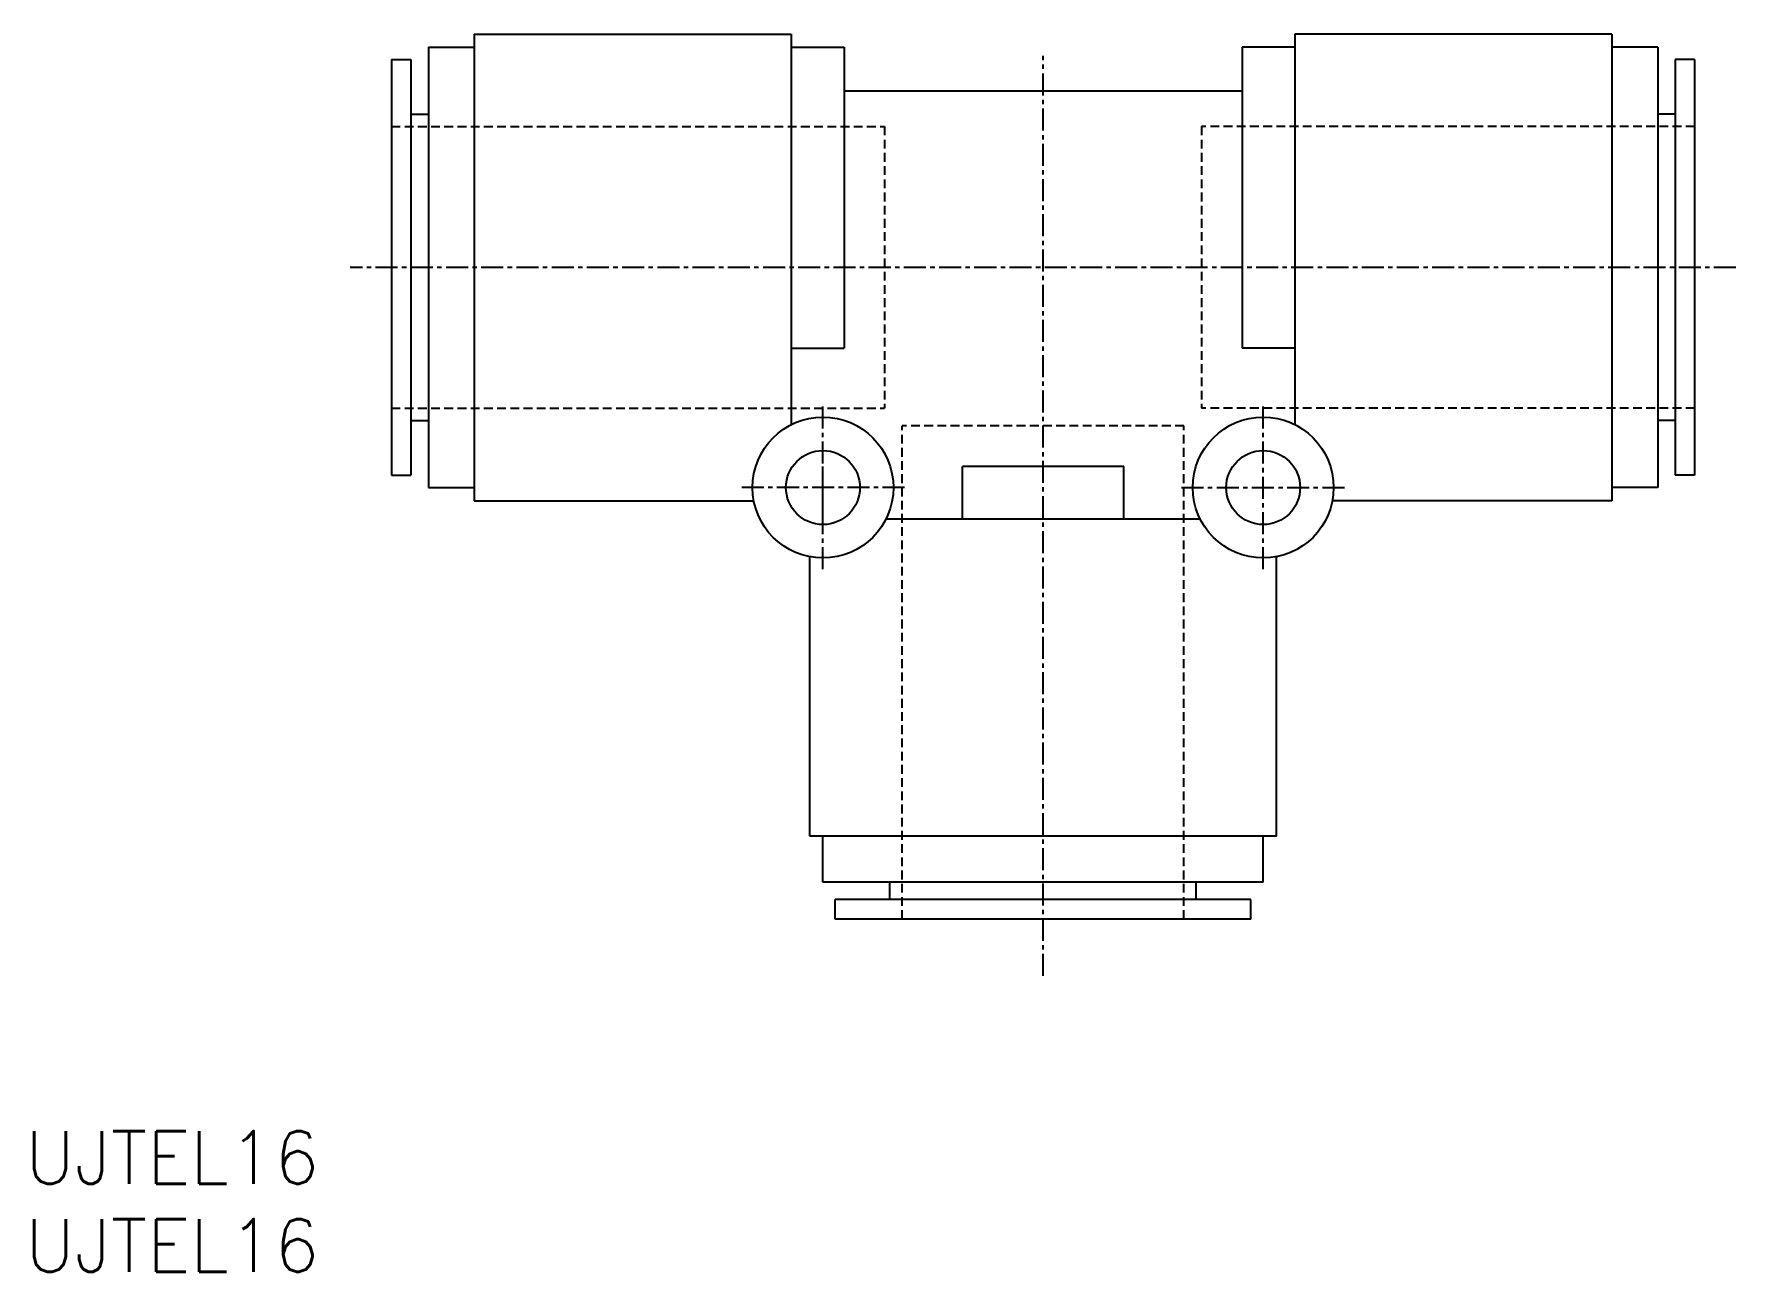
# Model space of a CAD drawing. Extents: x 0.5 to 97.2, y 0 to 70.3.
import ezdxf

# ---------------------------------------------------------------- set-up
doc = ezdxf.new("R2010")
doc.units = 0
doc.linetypes.add('CENTER', pattern=[2, 1.25, -0.25, 0.25, -0.25])
doc.linetypes.add('DASHED', pattern=[0.75, 0.5, -0.25])
doc.layers.get('0').update_dxf_attribs({"linetype": 'CONTINUOUS'})
doc.layers.add('CENTER', color=1, linetype='CENTER')
doc.styles.get("Standard").update_dxf_attribs({"font": 'txt.shx'})

# ---------------------------------------------------------------- blocks, each defined once
blk = doc.blocks.new('*U7')
at = {"color": 7, "linetype": 'CONTINUOUS'}
blk.add_text('UJTEL16', height=3, dxfattribs=at).set_placement((0, 5))
blk = doc.blocks.new('*U8')
at = {"color": 7, "linetype": 'CONTINUOUS'}
blk.add_text('UJTEL16', height=3, dxfattribs=at).set_placement((0, 0))

msp = doc.modelspace()

# ---------------------------------------------------------------- linework, layer by layer
at = {"color": 7, "linetype": 'CONTINUOUS'}
for p, q in [((25.513, 70.289), (43.513, 70.289)), ((25.513, 70.289), (25.513, 43.789)), ((43.513, 70.289), (43.513, 48.111)), ((90.113, 70.289), (72.113, 70.289)), ((72.113, 70.289), (72.113, 48.111)), ((90.113, 70.289), (90.113, 43.789)), ((20.813, 68.839), (21.913, 68.839)), ((20.813, 68.839), (20.813, 45.239)), ((21.913, 68.839), (21.913, 45.239)), ((22.913, 69.539), (25.513, 69.539)), ((22.913, 69.539), (22.913, 44.539)), ((43.513, 69.539), (46.513, 69.539)), ((46.513, 69.539), (46.513, 52.456)), ((72.113, 69.539), (69.113, 69.539)), ((69.113, 69.539), (69.113, 52.456)), ((92.713, 69.539), (90.113, 69.539)), ((92.713, 69.539), (92.713, 44.539)), ((94.813, 68.839), (93.713, 68.839)), ((93.713, 68.839), (93.713, 45.239)), ((94.813, 68.839), (94.813, 45.239)), ((69.113, 67.039), (46.513, 67.039)), ((21.913, 65.739), (22.913, 65.739)), ((93.713, 65.739), (92.713, 65.739)), ((43.513, 52.456), (46.513, 52.456)), ((72.113, 52.456), (69.113, 52.456)), ((21.913, 48.339), (22.913, 48.339)), ((93.713, 48.339), (92.713, 48.339)), ((53.23, 42.739), (53.23, 45.739)), ((62.396, 45.739), (53.23, 45.739)), ((62.396, 42.739), (62.396, 45.739)), ((20.813, 45.239), (21.913, 45.239)), ((22.913, 44.539), (25.513, 44.539)), ((92.713, 44.539), (90.113, 44.539)), ((94.813, 45.239), (93.713, 45.239)), ((25.513, 43.789), (41.384, 43.789)), ((90.113, 43.789), (74.242, 43.789)), ((66.741, 42.739), (48.885, 42.739)), ((44.563, 24.739), (44.563, 40.61)), ((71.063, 24.739), (71.063, 40.61)), ((71.063, 24.739), (44.563, 24.739)), ((45.313, 22.139), (45.313, 24.739)), ((70.313, 22.139), (70.313, 24.739)), ((70.313, 22.139), (45.313, 22.139)), ((49.113, 21.139), (49.113, 22.139)), ((66.513, 21.139), (66.513, 22.139)), ((46.013, 20.039), (46.013, 21.139)), ((69.613, 21.139), (46.013, 21.139)), ((69.613, 20.039), (69.613, 21.139)), ((69.613, 20.039), (46.013, 20.039))]:
    msp.add_line(p, q, dxfattribs=at)
at = {"color": 3, "linetype": 'DASHED'}
for p, q in [((20.813, 65.039), (48.813, 65.039)), ((48.813, 65.039), (48.813, 49.039)), ((66.813, 65.039), (66.813, 49.039)), ((94.813, 65.039), (66.813, 65.039)), ((20.813, 49.039), (48.813, 49.039)), ((94.813, 49.039), (66.813, 49.039)), ((49.813, 20.039), (49.813, 48.039)), ((65.813, 48.039), (49.813, 48.039)), ((65.813, 20.039), (65.813, 48.039))]:
    msp.add_line(p, q, dxfattribs=at)
at = {"color": 7, "linetype": 'CONTINUOUS'}
for centre, radius in [((45.313, 44.539), 4), ((70.313, 44.539), 4), ((45.313, 44.539), 2.1), ((70.313, 44.539), 2.1)]:
    msp.add_circle(centre, radius, dxfattribs=at)
at = {"layer": 'CENTER', "color": 1, "linetype": 'CENTER'}
for p, q in [((57.813, 16.806), (57.813, 69.056)), ((97.159, 57.039), (18.467, 57.039)), ((45.313, 39.899), (45.313, 49.179)), ((70.313, 39.899), (70.313, 49.179)), ((45.313, 42.739), (45.313, 45.739)), ((49.953, 44.539), (40.673, 44.539)), ((65.673, 44.539), (74.953, 44.539))]:
    msp.add_line(p, q, dxfattribs=at)

# ---------------------------------------------------------------- block references
at = {"color": 7, "linetype": 'CONTINUOUS'}
for name in ['*U7', '*U8']:
    msp.add_blockref(name, (0, 0), dxfattribs=at)

doc.saveas('drawing.dxf')
